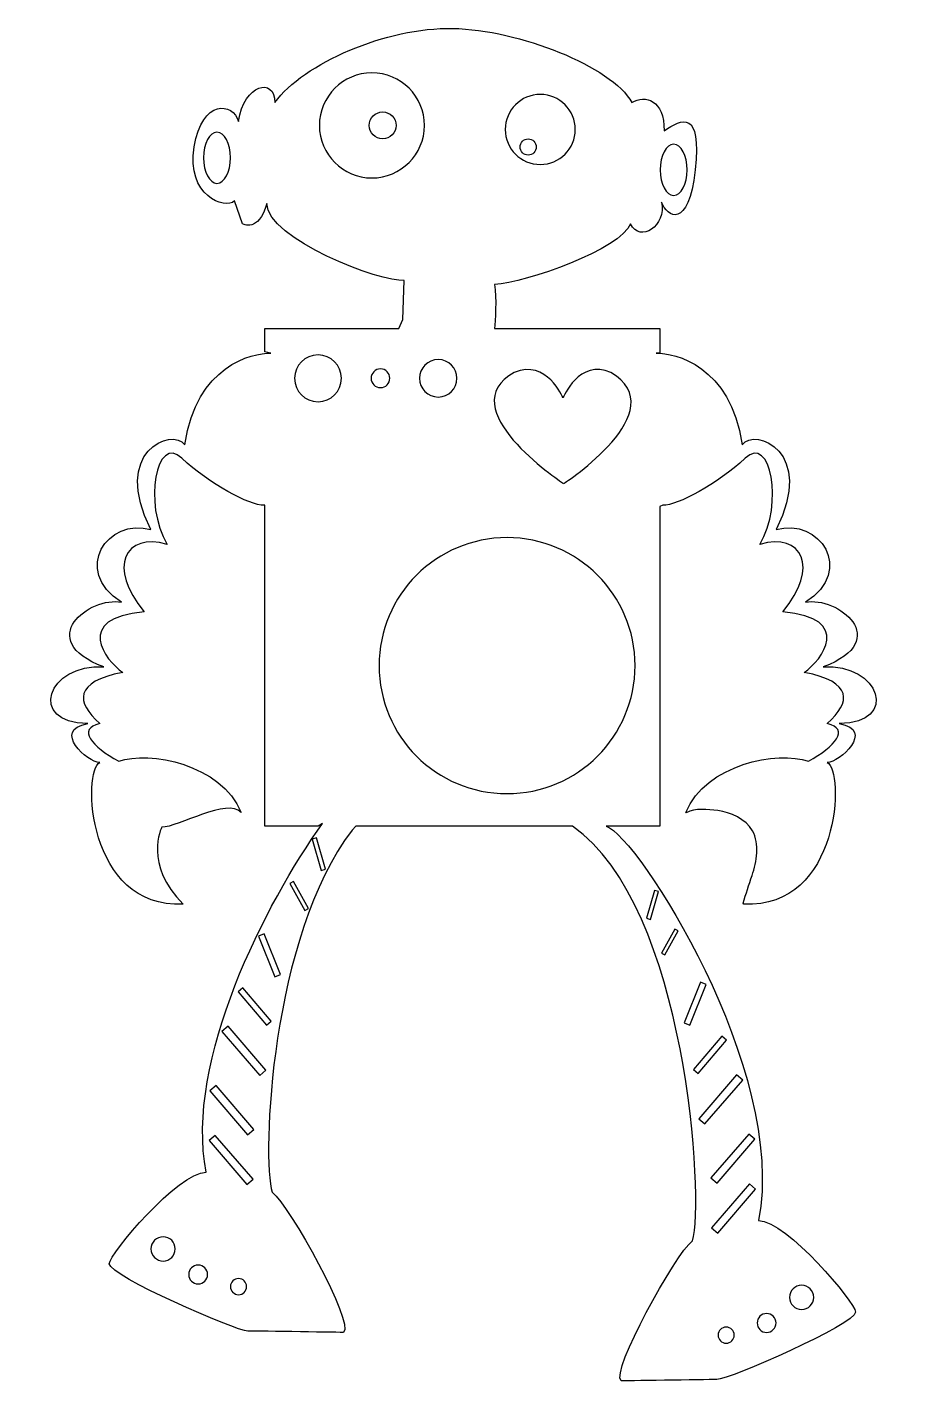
# Model space of a CAD drawing. Header units: centimetres. Extents: x -6.8 to 6.8, y -10.5 to 10.6.
import ezdxf

# ---------------------------------------------------------------- set-up
doc = ezdxf.new("R2010")
doc.units = ezdxf.units.CM
doc.header["$MEASUREMENT"] = 0
doc.layers.add('Camada 1', color=7, linetype='Continuous')

msp = doc.modelspace()

# ---------------------------------------------------------------- linework, layer by layer
at = {"layer": 'Camada 1'}
for centre, major_axis in [((-1.25981, 9.02843), (0, 0.20997)), ((1.00788, 8.69249), (0, 0.12597))]:
    msp.add_ellipse(centre, major_axis=major_axis, ratio=1, dxfattribs=at)
for points, knots in [([(5.60623, 0.58764), (6.71907, 1.00759), (5.81618, 1.70048), (5.33326, 1.59549), (5.33326, 1.59549), (6.11016, 2.09942), (5.54326, 2.9183), (4.87132, 2.72934), (4.87132, 2.72934), (5.50127, 3.94716), (4.5354, 4.32512), (4.34641, 4.05215), (4.34641, 4.05215), (4.15739, 5.29096), (3.29654, 5.47995), (3.00262, 5.47995), (3.00262, 5.47995), (3.00262, 5.47995), (3.06091, 5.47992), (3.06091, 5.47992), (3.06091, 5.47992), (3.06091, 5.47992), (3.06091, 5.86544), (3.06091, 5.86544), (3.06091, 5.86544), (3.06091, 5.86544), (0.4853, 5.86544), (0.4853, 5.86544), (0.4853, 5.86544), (0.49358, 5.96963), (0.51872, 6.33624), (0.48292, 6.55079), (0.48292, 6.55079), (0.96589, 6.5718), (2.45669, 7.09673), (2.60363, 7.49564), (2.60363, 7.49564), (2.75063, 7.18068), (3.17055, 7.47466), (3.08655, 7.83161), (3.08655, 7.83161), (3.17056, 7.60066), (3.50652, 7.39066), (3.61151, 8.33554), (3.61151, 8.33554), (3.7165, 9.28042), (3.40151, 9.13342), (3.12859, 8.94445), (3.12859, 8.94445), (3.12859, 9.42737), (2.83461, 9.51137), (2.62464, 9.38538), (2.62464, 9.38538), (2.30971, 9.9523), (0.86087, 10.51922), (-0.16798, 10.54023), (-0.16798, 10.54023), (-1.19683, 10.56124), (-2.49865, 9.99429), (-2.93957, 9.38538), (-2.93957, 9.38538), (-2.93957, 9.78435), (-3.42249, 9.67933), (-3.50649, 9.09143), (-3.50649, 9.09143), (-3.59047, 9.38538), (-4.07341, 9.44838), (-4.19938, 8.69249), (-4.19938, 8.69249), (-4.32537, 7.9366), (-3.71646, 7.70562), (-3.56946, 7.8526), (-3.56946, 7.8526), (-3.56946, 7.8526), (-3.44347, 7.49565), (-3.44347, 7.49565), (-3.44347, 7.49565), (-3.44347, 7.49565), (-3.19151, 7.34867), (-3.06551, 7.81061), (-3.06551, 7.81061), (-3.06551, 7.2647), (-1.28076, 6.5718), (-0.92381, 6.61379), (-0.92381, 6.61379), (-0.92381, 6.61379), (-0.94479, 6.00488), (-0.94479, 6.00488), (-0.94479, 6.00488), (-0.94479, 6.00488), (-1.00784, 5.86544), (-1.00784, 5.86544), (-1.00784, 5.86544), (-1.00784, 5.86544), (-3.09446, 5.86544), (-3.09446, 5.86544), (-3.09446, 5.86544), (-3.09446, 5.86544), (-3.09446, 5.50095), (-3.09446, 5.50095), (-3.09446, 5.50095), (-3.09446, 5.50095), (-3.00252, 5.47997), (-3.00252, 5.47997), (-3.00252, 5.47997), (-3.29647, 5.47997), (-4.15735, 5.29098), (-4.34634, 4.05217), (-4.34634, 4.05217), (-4.53531, 4.32511), (-5.50117, 3.94718), (-4.87125, 2.72936), (-4.87125, 2.72936), (-5.54316, 2.91833), (-6.11008, 2.09944), (-5.33319, 1.59551), (-5.33319, 1.59551), (-5.81611, 1.7005), (-6.71897, 1.00761), (-5.60613, 0.58766), (-5.60613, 0.58766), (-6.48801, 0.65063), (-6.80297, -0.29422), (-5.85809, -0.29422), (-5.85809, -0.29422), (-6.42501, -0.39918), (-5.85809, -0.90313), (-5.6691, -0.90313), (-5.6691, -0.90313), (-5.94204, -1.00812), (-5.87907, -3.1918), (-4.36727, -3.1078), (-4.36727, -3.1078), (-4.99719, -2.49889), (-4.70321, -1.91098), (-4.70321, -1.91098), (-4.70321, -1.91098), (-4.45125, -1.91098), (-3.67438, -1.44904), (-3.46438, -1.68003), (-3.46438, -1.68003), (-3.77934, -0.92417), (-4.89948, -0.7157), (-5.37512, -0.88218), (-5.37512, -0.88218), (-5.79507, -0.65123), (-6.02602, -0.37823), (-5.66907, -0.29425), (-5.66907, -0.29425), (-6.04703, 0.04172), (-6.06801, 0.35668), (-5.31212, 0.50363), (-5.31212, 0.50363), (-5.58506, 0.69262), (-6.08902, 1.34352), (-4.97618, 1.44851), (-4.97618, 1.44851), (-5.56411, 2.1414), (-5.27013, 2.68732), (-4.61923, 2.49835), (-4.61923, 2.49835), (-4.99716, 3.12827), (-4.78719, 4.2201), (-4.38828, 3.84217), (-4.38828, 3.84217), (-3.955, 3.4317), (-3.33841, 3.10726), (-3.10746, 3.10726), (-3.10746, 3.10726), (-3.10746, 3.10726), (-3.09441, 3.10727), (-3.09441, 3.10727), (-3.09441, 3.10727), (-3.09441, 3.10727), (-3.09441, -1.89566), (-3.09441, -1.89566), (-3.09441, -1.89566), (-3.09441, -1.89566), (-2.26758, -1.89566), (-2.26758, -1.89566), (-2.26758, -1.89566), (-2.26758, -1.89566), (-2.19784, -1.85314), (-2.19784, -1.85314), (-2.19784, -1.85314), (-3.08155, -3.08697), (-4.35102, -5.55207), (-4.01034, -7.28631), (-4.01034, -7.28631), (-4.45127, -7.28631), (-5.52212, -8.56708), (-5.52212, -8.71411), (-5.52212, -8.71411), (-5.52212, -8.90305), (-3.54838, -9.76398), (-3.35942, -9.76398), (-3.35942, -9.76398), (-3.17046, -9.76398), (-1.86863, -9.78496), (-1.86863, -9.78496), (-1.86863, -9.78496), (-1.70065, -9.63798), (-2.70852, -7.81122), (-2.98147, -7.60125), (-2.98147, -7.60125), (-3.14842, -7.06338), (-3.00404, -3.60906), (-1.73785, -1.9566), (-1.73785, -1.9566), (-1.73785, -1.9566), (-1.67962, -1.89569), (-1.67962, -1.89569), (-1.67962, -1.89569), (-1.67962, -1.89569), (1.7009, -1.89569), (1.7009, -1.89569), (1.7009, -1.89569), (3.48565, -3.13455), (3.75859, -7.74825), (3.5696, -8.35716), (3.5696, -8.35716), (3.29668, -8.56711), (2.2888, -10.39387), (2.45679, -10.54082), (2.45679, -10.54082), (2.45679, -10.54082), (3.75859, -10.51984), (3.94758, -10.51984), (3.94758, -10.51984), (4.13655, -10.51984), (6.11026, -9.65897), (6.11026, -9.46997), (6.11026, -9.46997), (6.11026, -9.32299), (5.03941, -8.04217), (4.59846, -8.04217), (4.59846, -8.04217), (5.0604, -5.6905), (2.70873, -2.04269), (2.22581, -1.89566), (2.22581, -1.89566), (2.22581, -1.89566), (3.06099, -1.89566), (3.06099, -1.89566), (3.06099, -1.89566), (3.06099, -1.89566), (3.06099, 3.08623), (3.06099, 3.08623), (3.06099, 3.08623), (3.06099, 3.08623), (3.10766, 3.10726), (3.10766, 3.10726), (3.10766, 3.10726), (3.33861, 3.10726), (3.9552, 3.43169), (4.38846, 3.84217), (4.38846, 3.84217), (4.78745, 4.2201), (4.99743, 3.12827), (4.61941, 2.49835), (4.61941, 2.49835), (5.27036, 2.68732), (5.56429, 2.1414), (4.97636, 1.44851), (4.97636, 1.44851), (6.08925, 1.34352), (5.58533, 0.69262), (5.31233, 0.50363), (5.31233, 0.50363), (6.06822, 0.35665), (6.04718, 0.04172), (5.66925, -0.29425), (5.66925, -0.29425), (6.0262, -0.37823), (5.79524, -0.6512), (5.37532, -0.88218), (5.37532, -0.88218), (4.89968, -0.71565), (3.77954, -0.92417), (3.4646, -1.68003), (3.4646, -1.68003), (3.4646, -1.68003), (3.46862, -1.68641), (3.46862, -1.68641), (3.46862, -1.68641), (3.61615, -1.60775), (3.80401, -1.63077), (3.96551, -1.65228), (3.96551, -1.65228), (4.16101, -1.67829), (4.40265, -1.78296), (4.50343, -1.96475), (4.50343, -1.96475), (4.62064, -2.17615), (4.57087, -2.4432), (4.49946, -2.66142), (4.49946, -2.66142), (4.45139, -2.80837), (4.40193, -2.94984), (4.35883, -3.09423), (4.35883, -3.09423), (4.35883, -3.09423), (4.36743, -3.10783), (4.36743, -3.10783), (4.36743, -3.10783), (5.87923, -3.19184), (5.94226, -1.00815), (5.66923, -0.90316), (5.66923, -0.90316), (5.85825, -0.90316), (6.42514, -0.39921), (5.85825, -0.29425), (5.85825, -0.29425), (6.80305, -0.29424), (6.48809, 0.65061), (5.60623, 0.58764)], [0, 0, 0, 0, 0.0125, 0.0125, 0.0125, 0.0125, 0.025, 0.025, 0.025, 0.025, 0.0375, 0.0375, 0.0375, 0.0375, 0.05, 0.05, 0.05, 0.05, 0.0625, 0.0625, 0.0625, 0.0625, 0.075, 0.075, 0.075, 0.075, 0.0875, 0.0875, 0.0875, 0.0875, 0.1, 0.1, 0.1, 0.1, 0.1125, 0.1125, 0.1125, 0.1125, 0.125, 0.125, 0.125, 0.125, 0.1375, 0.1375, 0.1375, 0.1375, 0.15, 0.15, 0.15, 0.15, 0.1625, 0.1625, 0.1625, 0.1625, 0.175, 0.175, 0.175, 0.175, 0.1875, 0.1875, 0.1875, 0.1875, 0.2, 0.2, 0.2, 0.2, 0.2125, 0.2125, 0.2125, 0.2125, 0.225, 0.225, 0.225, 0.225, 0.2375, 0.2375, 0.2375, 0.2375, 0.25, 0.25, 0.25, 0.25, 0.2625, 0.2625, 0.2625, 0.2625, 0.275, 0.275, 0.275, 0.275, 0.2875, 0.2875, 0.2875, 0.2875, 0.3, 0.3, 0.3, 0.3, 0.3125, 0.3125, 0.3125, 0.3125, 0.325, 0.325, 0.325, 0.325, 0.3375, 0.3375, 0.3375, 0.3375, 0.35, 0.35, 0.35, 0.35, 0.3625, 0.3625, 0.3625, 0.3625, 0.375, 0.375, 0.375, 0.375, 0.3875, 0.3875, 0.3875, 0.3875, 0.4, 0.4, 0.4, 0.4, 0.4125, 0.4125, 0.4125, 0.4125, 0.425, 0.425, 0.425, 0.425, 0.4375, 0.4375, 0.4375, 0.4375, 0.45, 0.45, 0.45, 0.45, 0.4625, 0.4625, 0.4625, 0.4625, 0.475, 0.475, 0.475, 0.475, 0.4875, 0.4875, 0.4875, 0.4875, 0.5, 0.5, 0.5, 0.5, 0.5125, 0.5125, 0.5125, 0.5125, 0.525, 0.525, 0.525, 0.525, 0.5375, 0.5375, 0.5375, 0.5375, 0.55, 0.55, 0.55, 0.55, 0.5625, 0.5625, 0.5625, 0.5625, 0.575, 0.575, 0.575, 0.575, 0.5875, 0.5875, 0.5875, 0.5875, 0.6, 0.6, 0.6, 0.6, 0.6125, 0.6125, 0.6125, 0.6125, 0.625, 0.625, 0.625, 0.625, 0.6375, 0.6375, 0.6375, 0.6375, 0.65, 0.65, 0.65, 0.65, 0.6625, 0.6625, 0.6625, 0.6625, 0.675, 0.675, 0.675, 0.675, 0.6875, 0.6875, 0.6875, 0.6875, 0.7, 0.7, 0.7, 0.7, 0.7125, 0.7125, 0.7125, 0.7125, 0.725, 0.725, 0.725, 0.725, 0.7375, 0.7375, 0.7375, 0.7375, 0.75, 0.75, 0.75, 0.75, 0.7625, 0.7625, 0.7625, 0.7625, 0.775, 0.775, 0.775, 0.775, 0.7875, 0.7875, 0.7875, 0.7875, 0.8, 0.8, 0.8, 0.8, 0.8125, 0.8125, 0.8125, 0.8125, 0.825, 0.825, 0.825, 0.825, 0.8375, 0.8375, 0.8375, 0.8375, 0.85, 0.85, 0.85, 0.85, 0.8625, 0.8625, 0.8625, 0.8625, 0.875, 0.875, 0.875, 0.875, 0.8875, 0.8875, 0.8875, 0.8875, 0.9, 0.9, 0.9, 0.9, 0.9125, 0.9125, 0.9125, 0.9125, 0.925, 0.925, 0.925, 0.925, 0.9375, 0.9375, 0.9375, 0.9375, 0.95, 0.95, 0.95, 0.95, 0.9625, 0.9625, 0.9625, 0.9625, 0.975, 0.975, 0.975, 0.975, 1, 1, 1, 1]), ([(-1.4278, 8.20954), (-1.88005, 8.20954), (-2.24669, 8.57617), (-2.24669, 9.02843), (-2.24669, 9.02843), (-2.24669, 9.48068), (-1.88006, 9.84732), (-1.4278, 9.84732), (-1.4278, 9.84732), (-0.97555, 9.84732), (-0.60891, 9.48069), (-0.60891, 9.02843), (-0.60891, 9.02843), (-0.60891, 8.5762), (-0.97555, 8.20954), (-1.4278, 8.20954)], [0, 0, 0, 0, 0.2, 0.2, 0.2, 0.2, 0.4, 0.4, 0.4, 0.4, 0.6, 0.6, 0.6, 0.6, 1, 1, 1, 1]), ([(1.19682, 9.51137), (1.49834, 9.51137), (1.74276, 9.26695), (1.74276, 8.96543), (1.74276, 8.96543), (1.74276, 8.66391), (1.49834, 8.41952), (1.19682, 8.41952), (1.19682, 8.41952), (0.89533, 8.41952), (0.65093, 8.66394), (0.65093, 8.96543), (0.65093, 8.96543), (0.65093, 9.26692), (0.89535, 9.51137), (1.19682, 9.51137)], [0, 0, 0, 0, 0.2, 0.2, 0.2, 0.2, 0.4, 0.4, 0.4, 0.4, 0.6, 0.6, 0.6, 0.6, 1, 1, 1, 1]), ([(-3.84244, 8.12557), (-3.95843, 8.12557), (-4.05241, 8.30416), (-4.05241, 8.52451), (-4.05241, 8.52451), (-4.05241, 8.74486), (-3.95843, 8.92348), (-3.84244, 8.92348), (-3.84244, 8.92348), (-3.72647, 8.92348), (-3.63247, 8.74489), (-3.63247, 8.52451), (-3.63247, 8.52451), (-3.63246, 8.30416), (-3.72647, 8.12557), (-3.84244, 8.12557)], [0, 0, 0, 0, 0.2, 0.2, 0.2, 0.2, 0.4, 0.4, 0.4, 0.4, 0.6, 0.6, 0.6, 0.6, 1, 1, 1, 1]), ([(3.27557, 8.73448), (3.39154, 8.73448), (3.48554, 8.55589), (3.48554, 8.33554), (3.48554, 8.33554), (3.48554, 8.11519), (3.39153, 7.9366), (3.27557, 7.9366), (3.27557, 7.9366), (3.15958, 7.9366), (3.06557, 8.11519), (3.06557, 8.33554), (3.06557, 8.33554), (3.06557, 8.55588), (3.15957, 8.73448), (3.27557, 8.73448)], [0, 0, 0, 0, 0.2, 0.2, 0.2, 0.2, 0.4, 0.4, 0.4, 0.4, 0.6, 0.6, 0.6, 0.6, 1, 1, 1, 1]), ([(-2.26732, 4.72197), (-2.46888, 4.72197), (-2.63226, 4.88535), (-2.63226, 5.08691), (-2.63226, 5.08691), (-2.63226, 5.28847), (-2.46888, 5.45185), (-2.26732, 5.45185), (-2.26732, 5.45185), (-2.06573, 5.45185), (-1.90238, 5.28847), (-1.90238, 5.08691), (-1.90238, 5.08691), (-1.90238, 4.88535), (-2.06573, 4.72197), (-2.26732, 4.72197)], [0, 0, 0, 0, 0.2, 0.2, 0.2, 0.2, 0.4, 0.4, 0.4, 0.4, 0.6, 0.6, 0.6, 0.6, 1, 1, 1, 1]), ([(-0.39394, 5.37885), (-0.23268, 5.37885), (-0.102, 5.24817), (-0.102, 5.08691), (-0.102, 5.08691), (-0.102, 4.92567), (-0.23268, 4.79497), (-0.39394, 4.79497), (-0.39394, 4.79497), (-0.55518, 4.79497), (-0.68591, 4.92567), (-0.68591, 5.08691), (-0.68591, 5.08691), (-0.68588, 5.24814), (-0.55518, 5.37885), (-0.39394, 5.37885)], [0, 0, 0, 0, 0.2, 0.2, 0.2, 0.2, 0.4, 0.4, 0.4, 0.4, 0.6, 0.6, 0.6, 0.6, 1, 1, 1, 1]), ([(0.79185, 5.17747), (1.29578, 5.39353), (1.55099, 4.78374), (1.55099, 4.78374), (1.55099, 4.78374), (1.55099, 4.78374), (1.80451, 5.39913), (2.29624, 5.17747), (2.29624, 5.17747), (3.30944, 4.58761), (1.56543, 3.44781), (1.56543, 3.44781), (1.56543, 3.44781), (1.56543, 3.44781), (1.5643, 3.44781), (1.5643, 3.44781), (1.5643, 3.44781), (1.5643, 3.44781), (1.55634, 3.45469), (1.55634, 3.45469), (1.55634, 3.45469), (1.55634, 3.45469), (1.55634, 3.44932), (1.55634, 3.44932), (1.55634, 3.44932), (1.48688, 3.49544), (-0.20058, 4.62698), (0.79185, 5.17747)], [0, 0, 0, 0, 0.125, 0.125, 0.125, 0.125, 0.25, 0.25, 0.25, 0.25, 0.375, 0.375, 0.375, 0.375, 0.5, 0.5, 0.5, 0.5, 0.625, 0.625, 0.625, 0.625, 0.75, 0.75, 0.75, 0.75, 1, 1, 1, 1]), ([(-1.4401, 5.08691), (-1.4401, 5.16753), (-1.37477, 5.23288), (-1.29413, 5.23288), (-1.29413, 5.23288), (-1.21351, 5.23288), (-1.14816, 5.16755), (-1.14816, 5.08691), (-1.14816, 5.08691), (-1.14816, 5.00629), (-1.21351, 4.94097), (-1.29413, 4.94097), (-1.29413, 4.94097), (-1.37477, 4.94096), (-1.4401, 5.00629), (-1.4401, 5.08691)], [0, 0, 0, 0, 0.2, 0.2, 0.2, 0.2, 0.4, 0.4, 0.4, 0.4, 0.6, 0.6, 0.6, 0.6, 1, 1, 1, 1]), ([(0.67887, -1.38708), (-0.42293, -1.38708), (-1.31611, -0.49387), (-1.31611, 0.60793), (-1.31611, 0.60793), (-1.31611, 1.70973), (-0.4229, 2.60294), (0.67887, 2.60294), (0.67887, 2.60294), (1.78075, 2.60294), (2.67393, 1.70973), (2.67393, 0.60793), (2.67393, 0.60793), (2.67393, -0.49387), (1.78075, -1.38708), (0.67887, -1.38708)], [0, 0, 0, 0, 0.2, 0.2, 0.2, 0.2, 0.4, 0.4, 0.4, 0.4, 0.6, 0.6, 0.6, 0.6, 1, 1, 1, 1]), ([(-2.21737, -2.58564), (-2.21737, -2.58564), (-2.35826, -2.09598), (-2.35826, -2.09598), (-2.35826, -2.09598), (-2.35826, -2.09598), (-2.28992, -2.07622), (-2.28992, -2.07622), (-2.28992, -2.07622), (-2.28992, -2.07622), (-2.14908, -2.56596), (-2.14908, -2.56596), (-2.14908, -2.56596), (-2.14908, -2.56596), (-2.21737, -2.58564), (-2.21737, -2.58564)], [0, 0, 0, 0, 0.2, 0.2, 0.2, 0.2, 0.4, 0.4, 0.4, 0.4, 0.6, 0.6, 0.6, 0.6, 1, 1, 1, 1]), ([(-2.47412, -3.20789), (-2.47412, -3.20789), (-2.70772, -2.78831), (-2.70772, -2.78831), (-2.70772, -2.78831), (-2.70772, -2.78831), (-2.64917, -2.75574), (-2.64917, -2.75574), (-2.64917, -2.75574), (-2.64917, -2.75574), (-2.41557, -3.17545), (-2.41557, -3.17545), (-2.41557, -3.17545), (-2.41557, -3.17545), (-2.47412, -3.20789), (-2.47412, -3.20789)], [0, 0, 0, 0, 0.2, 0.2, 0.2, 0.2, 0.4, 0.4, 0.4, 0.4, 0.6, 0.6, 0.6, 0.6, 1, 1, 1, 1]), ([(2.97725, -2.89507), (2.97725, -2.89507), (3.03795, -2.91264), (3.03795, -2.91264), (3.03795, -2.91264), (3.03795, -2.91264), (2.9127, -3.34785), (2.9127, -3.34785), (2.9127, -3.34785), (2.9127, -3.34785), (2.85208, -3.33026), (2.85208, -3.33026), (2.85208, -3.33026), (2.85208, -3.33026), (2.97725, -2.89507), (2.97725, -2.89507)], [0, 0, 0, 0, 0.2, 0.2, 0.2, 0.2, 0.4, 0.4, 0.4, 0.4, 0.6, 0.6, 0.6, 0.6, 1, 1, 1, 1]), ([(-2.94024, -4.2399), (-2.94024, -4.2399), (-3.19519, -3.6071), (-3.19519, -3.6071), (-3.19519, -3.6071), (-3.19519, -3.6071), (-3.1069, -3.57151), (-3.1069, -3.57151), (-3.1069, -3.57151), (-3.1069, -3.57151), (-2.85197, -4.20426), (-2.85197, -4.20426), (-2.85197, -4.20426), (-2.85197, -4.20426), (-2.94024, -4.2399), (-2.94024, -4.2399)], [0, 0, 0, 0, 0.2, 0.2, 0.2, 0.2, 0.4, 0.4, 0.4, 0.4, 0.6, 0.6, 0.6, 0.6, 1, 1, 1, 1]), ([(3.29644, -3.49898), (3.29644, -3.49898), (3.34856, -3.52793), (3.34856, -3.52793), (3.34856, -3.52793), (3.34856, -3.52793), (3.14094, -3.90081), (3.14094, -3.90081), (3.14094, -3.90081), (3.14094, -3.90081), (3.08887, -3.87194), (3.08887, -3.87194), (3.08887, -3.87194), (3.08887, -3.87194), (3.29644, -3.49898), (3.29644, -3.49898)], [0, 0, 0, 0, 0.2, 0.2, 0.2, 0.2, 0.4, 0.4, 0.4, 0.4, 0.6, 0.6, 0.6, 0.6, 1, 1, 1, 1]), ([(-3.06829, -4.9933), (-3.06829, -4.9933), (-3.51292, -4.47593), (-3.51292, -4.47593), (-3.51292, -4.47593), (-3.51292, -4.47593), (-3.44074, -4.41386), (-3.44074, -4.41386), (-3.44074, -4.41386), (-3.44074, -4.41386), (-2.99611, -4.93128), (-2.99611, -4.93128), (-2.99611, -4.93128), (-2.99611, -4.93128), (-3.06829, -4.9933), (-3.06829, -4.9933)], [0, 0, 0, 0, 0.2, 0.2, 0.2, 0.2, 0.4, 0.4, 0.4, 0.4, 0.6, 0.6, 0.6, 0.6, 1, 1, 1, 1]), ([(3.69483, -4.32739), (3.69483, -4.32739), (3.78307, -4.36298), (3.78307, -4.36298), (3.78307, -4.36298), (3.78307, -4.36298), (3.52814, -4.99578), (3.52814, -4.99578), (3.52814, -4.99578), (3.52814, -4.99578), (3.43987, -4.96019), (3.43987, -4.96019), (3.43987, -4.96019), (3.43987, -4.96019), (3.69483, -4.32739), (3.69483, -4.32739)], [0, 0, 0, 0, 0.2, 0.2, 0.2, 0.2, 0.4, 0.4, 0.4, 0.4, 0.6, 0.6, 0.6, 0.6, 1, 1, 1, 1]), ([(-3.17603, -5.77996), (-3.17603, -5.77996), (-3.76449, -5.09517), (-3.76449, -5.09517), (-3.76449, -5.09517), (-3.76449, -5.09517), (-3.66898, -5.01304), (-3.66898, -5.01304), (-3.66898, -5.01304), (-3.66898, -5.01304), (-3.08052, -5.69786), (-3.08052, -5.69786), (-3.08052, -5.69786), (-3.08052, -5.69786), (-3.17603, -5.77996), (-3.17603, -5.77996)], [0, 0, 0, 0, 0.2, 0.2, 0.2, 0.2, 0.4, 0.4, 0.4, 0.4, 0.6, 0.6, 0.6, 0.6, 1, 1, 1, 1]), ([(4.10083, -5.23179), (4.10083, -5.23179), (3.65628, -5.74921), (3.65628, -5.74921), (3.65628, -5.74921), (3.65628, -5.74921), (3.5841, -5.68719), (3.5841, -5.68719), (3.5841, -5.68719), (3.5841, -5.68719), (4.0286, -5.16972), (4.0286, -5.16972), (4.0286, -5.16972), (4.0286, -5.16972), (4.10083, -5.23179), (4.10083, -5.23179)], [0, 0, 0, 0, 0.2, 0.2, 0.2, 0.2, 0.4, 0.4, 0.4, 0.4, 0.6, 0.6, 0.6, 0.6, 1, 1, 1, 1]), ([(4.35245, -5.8511), (4.35245, -5.8511), (3.76399, -6.53584), (3.76399, -6.53584), (3.76399, -6.53584), (3.76399, -6.53584), (3.66842, -6.45374), (3.66842, -6.45374), (3.66842, -6.45374), (3.66842, -6.45374), (4.25691, -5.76897), (4.25691, -5.76897), (4.25691, -5.76897), (4.25691, -5.76897), (4.35245, -5.8511), (4.35245, -5.8511)], [0, 0, 0, 0, 0.2, 0.2, 0.2, 0.2, 0.4, 0.4, 0.4, 0.4, 0.6, 0.6, 0.6, 0.6, 1, 1, 1, 1]), ([(-3.36502, -6.70385), (-3.36502, -6.70385), (-3.95345, -6.01903), (-3.95345, -6.01903), (-3.95345, -6.01903), (-3.95345, -6.01903), (-3.85794, -5.9369), (-3.85794, -5.9369), (-3.85794, -5.9369), (-3.85794, -5.9369), (-3.26948, -6.62172), (-3.26948, -6.62172), (-3.26948, -6.62172), (-3.26948, -6.62172), (-3.36502, -6.70385), (-3.36502, -6.70385)], [0, 0, 0, 0, 0.2, 0.2, 0.2, 0.2, 0.4, 0.4, 0.4, 0.4, 0.6, 0.6, 0.6, 0.6, 1, 1, 1, 1]), ([(-3.3755, -7.4807), (-3.3755, -7.4807), (-3.96396, -6.79593), (-3.96396, -6.79593), (-3.96396, -6.79593), (-3.96396, -6.79593), (-3.86845, -6.71383), (-3.86845, -6.71383), (-3.86845, -6.71383), (-3.86845, -6.71383), (-3.27999, -7.39857), (-3.27999, -7.39857), (-3.27999, -7.39857), (-3.27999, -7.39857), (-3.3755, -7.4807), (-3.3755, -7.4807)], [0, 0, 0, 0, 0.2, 0.2, 0.2, 0.2, 0.4, 0.4, 0.4, 0.4, 0.6, 0.6, 0.6, 0.6, 1, 1, 1, 1]), ([(4.54144, -6.77497), (4.54144, -6.77497), (3.95295, -7.45974), (3.95295, -7.45974), (3.95295, -7.45974), (3.95295, -7.45974), (3.85741, -7.37761), (3.85741, -7.37761), (3.85741, -7.37761), (3.85741, -7.37761), (4.44587, -6.69284), (4.44587, -6.69284), (4.44587, -6.69284), (4.44587, -6.69284), (4.54144, -6.77497), (4.54144, -6.77497)], [0, 0, 0, 0, 0.2, 0.2, 0.2, 0.2, 0.4, 0.4, 0.4, 0.4, 0.6, 0.6, 0.6, 0.6, 1, 1, 1, 1]), ([(3.96343, -8.23664), (3.96343, -8.23664), (3.86789, -8.15451), (3.86789, -8.15451), (3.86789, -8.15451), (3.86789, -8.15451), (4.4564, -7.46972), (4.4564, -7.46972), (4.4564, -7.46972), (4.4564, -7.46972), (4.55191, -7.55182), (4.55191, -7.55182), (4.55191, -7.55182), (4.55191, -7.55182), (3.96343, -8.23664), (3.96343, -8.23664)], [0, 0, 0, 0, 0.2, 0.2, 0.2, 0.2, 0.4, 0.4, 0.4, 0.4, 0.6, 0.6, 0.6, 0.6, 1, 1, 1, 1]), ([(-4.68233, -8.67204), (-4.78671, -8.67204), (-4.8713, -8.58743), (-4.8713, -8.4831), (-4.8713, -8.4831), (-4.8713, -8.37877), (-4.78671, -8.29408), (-4.68233, -8.29408), (-4.68233, -8.29408), (-4.57795, -8.29408), (-4.49334, -8.37875), (-4.49334, -8.4831), (-4.49334, -8.4831), (-4.49334, -8.58742), (-4.57795, -8.67204), (-4.68233, -8.67204)], [0, 0, 0, 0, 0.2, 0.2, 0.2, 0.2, 0.4, 0.4, 0.4, 0.4, 0.6, 0.6, 0.6, 0.6, 1, 1, 1, 1]), ([(-4.13642, -9.02899), (-4.21757, -9.02899), (-4.2834, -8.96324), (-4.2834, -8.88201), (-4.2834, -8.88201), (-4.2834, -8.80078), (-4.21757, -8.73503), (-4.13642, -8.73503), (-4.13642, -8.73503), (-4.05527, -8.73503), (-3.98944, -8.80078), (-3.98944, -8.88201), (-3.98944, -8.88201), (-3.98944, -8.96324), (-4.05524, -9.02899), (-4.13642, -9.02899)], [0, 0, 0, 0, 0.2, 0.2, 0.2, 0.2, 0.4, 0.4, 0.4, 0.4, 0.6, 0.6, 0.6, 0.6, 1, 1, 1, 1]), ([(-3.5065, -9.197), (-3.57609, -9.197), (-3.63247, -9.14056), (-3.63247, -9.07101), (-3.63247, -9.07101), (-3.63247, -9.00148), (-3.57609, -8.94504), (-3.5065, -8.94504), (-3.5065, -8.94504), (-3.43691, -8.94504), (-3.38053, -9.00148), (-3.38053, -9.07101), (-3.38053, -9.07101), (-3.38053, -9.14056), (-3.43691, -9.197), (-3.5065, -9.197)], [0, 0, 0, 0, 0.2, 0.2, 0.2, 0.2, 0.4, 0.4, 0.4, 0.4, 0.6, 0.6, 0.6, 0.6, 1, 1, 1, 1]), ([(5.27026, -9.05002), (5.37459, -9.05002), (5.45923, -9.13463), (5.45923, -9.23899), (5.45923, -9.23899), (5.45923, -9.34329), (5.37462, -9.42798), (5.27026, -9.42798), (5.27026, -9.42798), (5.1659, -9.42798), (5.08127, -9.34331), (5.08127, -9.23899), (5.08127, -9.23899), (5.0813, -9.13463), (5.16594, -9.05002), (5.27026, -9.05002)], [0, 0, 0, 0, 0.2, 0.2, 0.2, 0.2, 0.4, 0.4, 0.4, 0.4, 0.6, 0.6, 0.6, 0.6, 1, 1, 1, 1]), ([(4.72432, -9.49092), (4.80552, -9.49092), (4.8713, -9.55672), (4.8713, -9.63795), (4.8713, -9.63795), (4.8713, -9.7191), (4.80555, -9.78493), (4.72432, -9.78493), (4.72432, -9.78493), (4.64309, -9.78493), (4.57734, -9.71913), (4.57734, -9.63795), (4.57734, -9.63795), (4.57737, -9.55672), (4.64312, -9.49092), (4.72432, -9.49092)], [0, 0, 0, 0, 0.2, 0.2, 0.2, 0.2, 0.4, 0.4, 0.4, 0.4, 0.6, 0.6, 0.6, 0.6, 1, 1, 1, 1]), ([(4.09443, -9.95286), (4.0249, -9.95286), (3.96846, -9.89642), (3.96846, -9.82689), (3.96846, -9.82689), (3.96846, -9.75733), (4.0249, -9.7009), (4.09443, -9.7009), (4.09443, -9.7009), (4.16399, -9.7009), (4.22042, -9.75734), (4.22042, -9.82689), (4.22042, -9.82689), (4.22042, -9.89642), (4.16399, -9.95286), (4.09443, -9.95286)], [0, 0, 0, 0, 0.2, 0.2, 0.2, 0.2, 0.4, 0.4, 0.4, 0.4, 0.6, 0.6, 0.6, 0.6, 1, 1, 1, 1])]:
    msp.add_open_spline(points, degree=3, knots=knots, dxfattribs=at)

doc.saveas('drawing.dxf')
